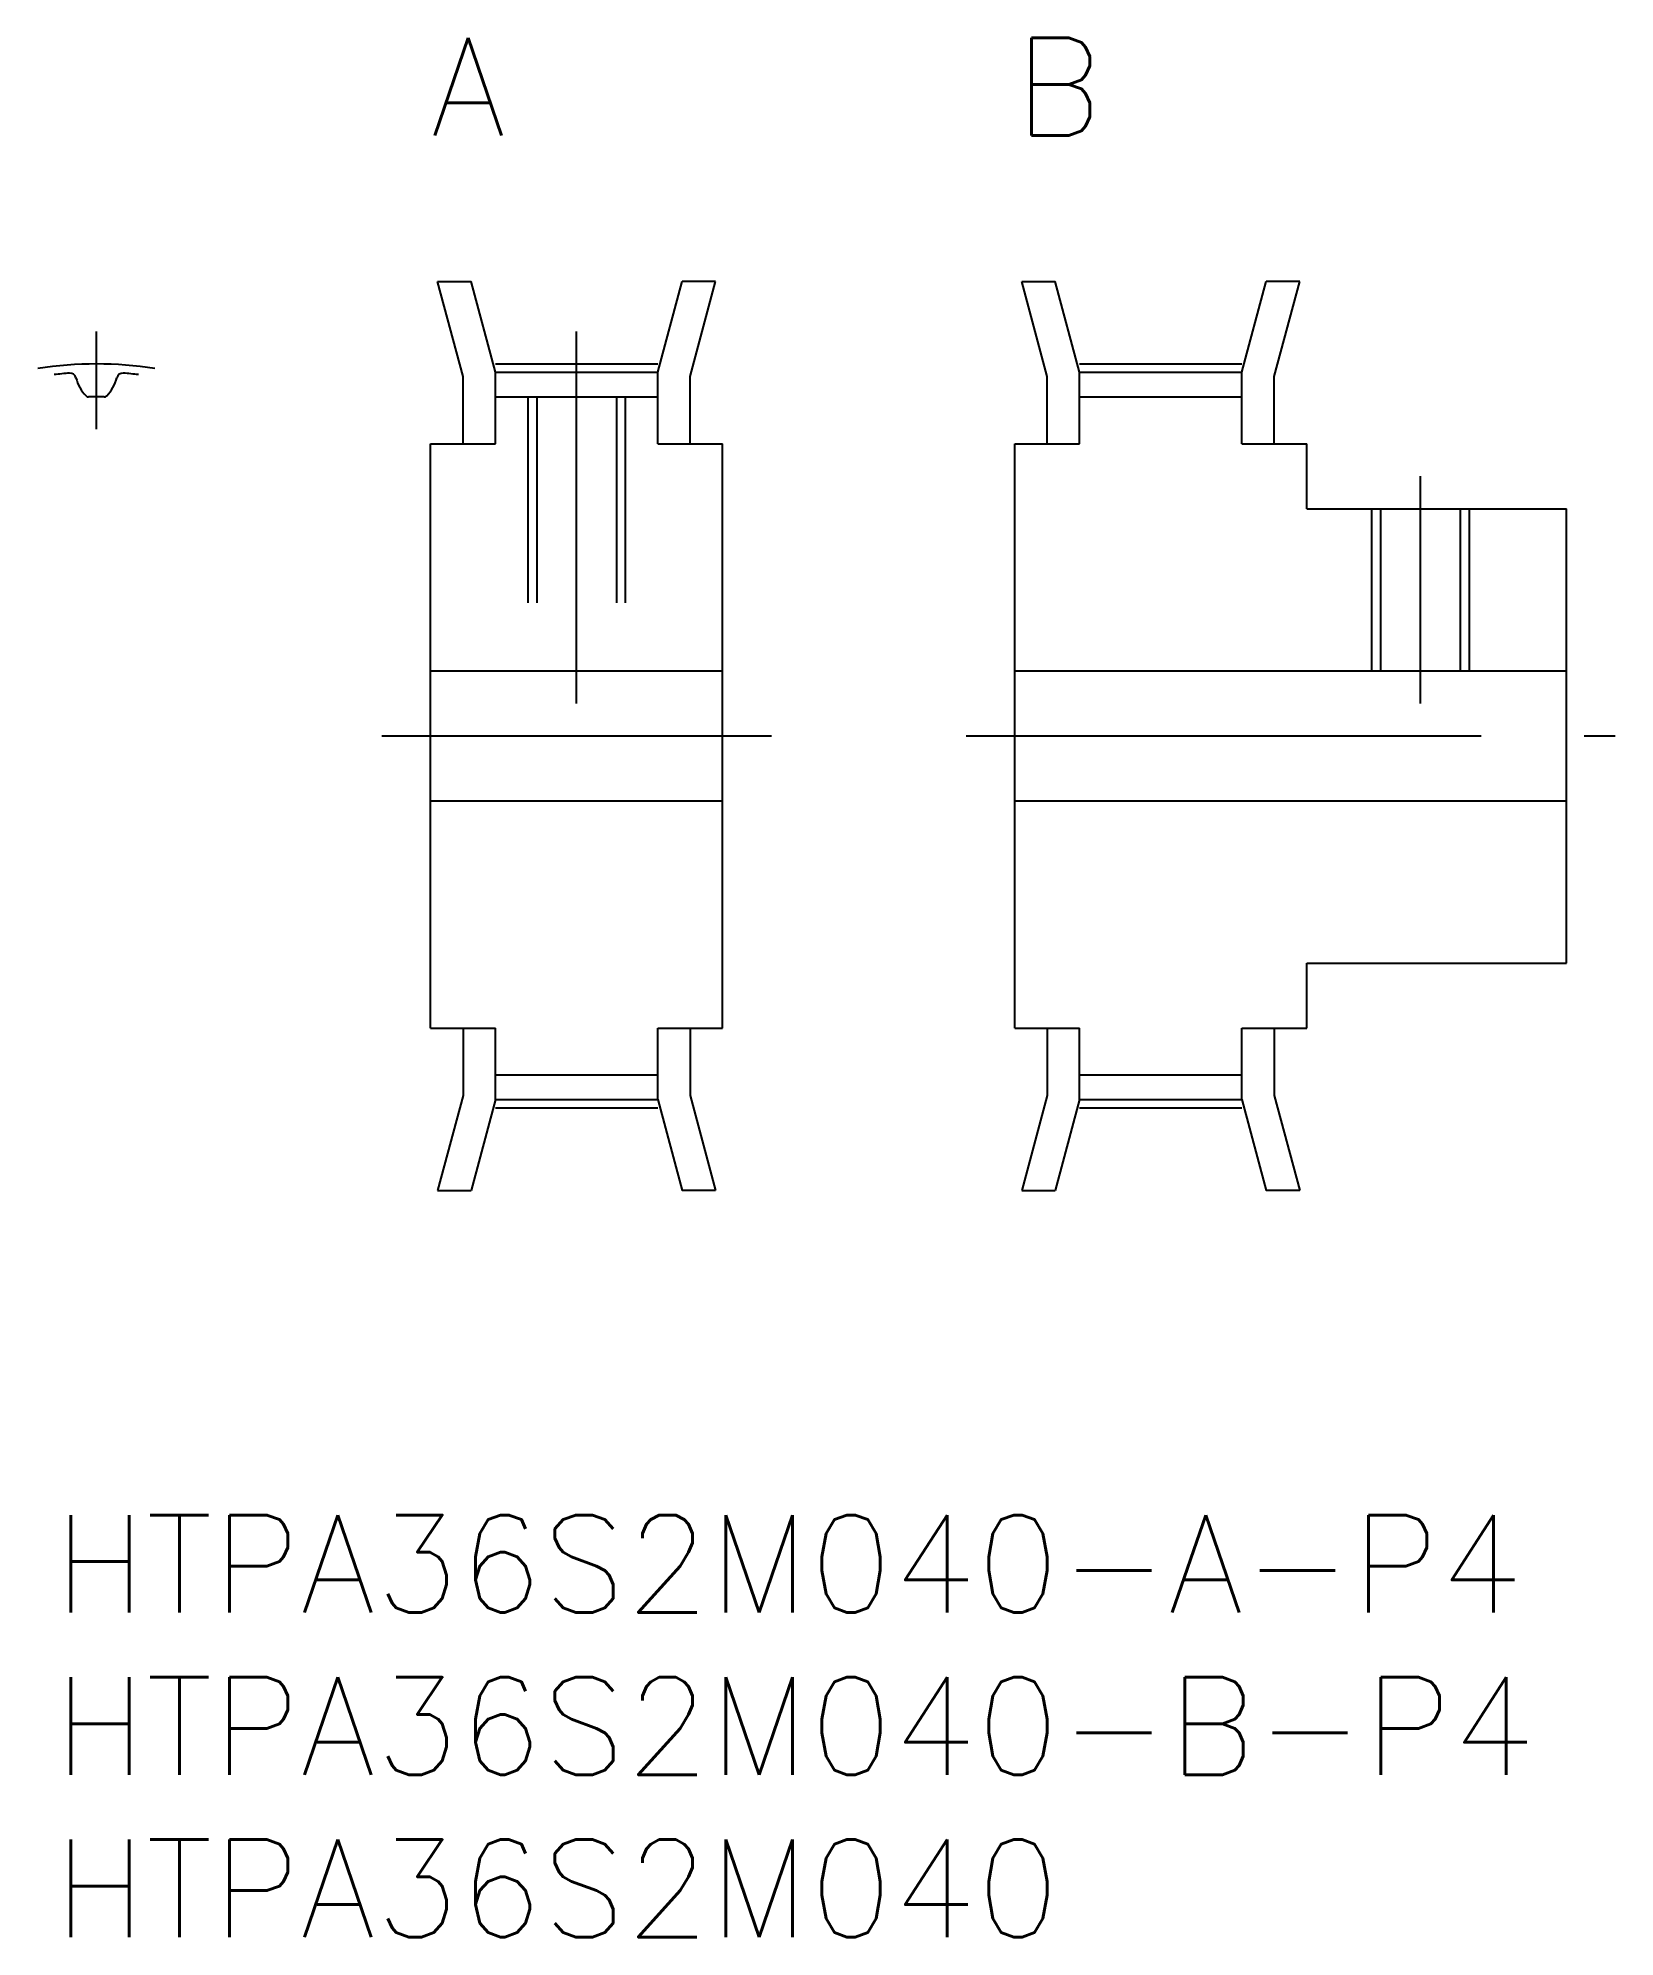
# Model space of a CAD drawing. Extents: x -0.5 to 48.1, y -13 to 45.5.
import ezdxf

# ---------------------------------------------------------------- set-up
doc = ezdxf.new("R2010")
doc.units = 0
doc.header["$LTSCALE"] = 0.5
doc.linetypes.add('CENTER', pattern=[50.8, 31.75, -6.35, 6.35, -6.35])
doc.linetypes.add('DASHED', pattern=[19.05, 12.7, -6.35])
for name, color, linetype in [('MSM_CENTER', 1, 'CENTER'), ('MSM_CONTINUOUS', 7, 'CONTINUOUS'), ('MSM_DASHED', 4, 'DASHED'), ('MSM_PART_NUMBER', 7, 'CONTINUOUS')]:
    doc.layers.add(name, color=color, linetype=linetype)
doc.styles.get("Standard").update_dxf_attribs({"font": 'txt.shx', "height": 1, "bigfont": 'bigfont.shx'})

# ---------------------------------------------------------------- blocks, each defined once
blk = doc.blocks.new('*U11')
at = {"layer": 'MSM_PART_NUMBER'}
blk.add_text('HTPA36S2M040-A-P4', height=3, dxfattribs=at).set_placement((0, -3))
blk = doc.blocks.new('*U12')
at = {"layer": 'MSM_PART_NUMBER'}
blk.add_text('HTPA36S2M040-B-P4', height=3, dxfattribs=at).set_placement((0, -8))
blk = doc.blocks.new('*U13')
at = {"layer": 'MSM_PART_NUMBER'}
blk.add_text('HTPA36S2M040', height=3, dxfattribs=at).set_placement((0, -13))

msp = doc.modelspace()

# ---------------------------------------------------------------- linework, layer by layer
at = {"layer": 'MSM_CENTER'}
for p, q in [((1.3, 33.445), (1.3, 36.459)), ((16.1, 25), (16.1, 36.46)), ((13.6, 35.46), (18.6, 35.46)), ((31.6, 35.46), (36.6, 35.46)), ((42.1, 25), (42.1, 32)), ((10.1, 24), (22.1, 24)), ((28.1, 24), (48.1, 24)), ((13.6, 12.54), (18.6, 12.54)), ((31.6, 12.54), (36.6, 12.54))]:
    msp.add_line(p, q, dxfattribs=at)
msp.add_arc((1.3, 24), 11.459, 80.96245, 99.03755, dxfattribs=at)
at = {"layer": 'MSM_CONTINUOUS'}
for p, q in [((12.6, 35.073), (11.816, 38)), ((11.816, 38), (12.851, 38)), ((13.6, 35.205), (12.851, 38)), ((18.6, 35.205), (19.349, 38)), ((20.384, 38), (19.349, 38)), ((19.6, 35.073), (20.384, 38)), ((30.6, 35.073), (29.816, 38)), ((29.816, 38), (30.851, 38)), ((31.6, 35.205), (30.851, 38)), ((36.6, 35.205), (37.349, 38)), ((38.384, 38), (37.349, 38)), ((37.6, 35.073), (38.384, 38)), ((13.6, 35.205), (18.6, 35.205)), ((13.6, 33), (13.6, 35.205)), ((18.6, 33), (18.6, 35.205)), ((31.6, 35.205), (36.6, 35.205)), ((31.6, 33), (31.6, 35.205)), ((36.6, 33), (36.6, 35.205)), ((12.6, 33), (12.6, 35.073)), ((19.6, 33), (19.6, 35.073)), ((30.6, 33), (30.6, 35.073)), ((37.6, 33), (37.6, 35.073)), ((13.6, 34.445), (18.6, 34.445)), ((31.6, 34.445), (36.6, 34.445)), ((11.6, 15), (11.6, 33)), ((11.6, 33), (13.6, 33)), ((18.6, 33), (20.6, 33)), ((20.6, 15), (20.6, 33)), ((29.6, 15), (29.6, 33)), ((29.6, 33), (31.6, 33)), ((36.6, 33), (38.6, 33)), ((38.6, 31), (38.6, 33)), ((38.6, 31), (46.6, 31)), ((46.6, 17), (46.6, 31)), ((11.6, 26), (20.6, 26)), ((29.6, 26), (46.6, 26)), ((46.6, 24), (46.6, 24)), ((11.6, 22), (20.6, 22)), ((29.6, 22), (46.6, 22)), ((46.6, 20.5), (46.6, 20.5)), ((38.6, 17), (46.6, 17)), ((38.6, 15), (38.6, 17)), ((11.6, 15), (13.6, 15)), ((12.6, 15), (12.6, 12.927)), ((13.6, 12.795), (13.6, 15)), ((18.6, 15), (20.6, 15)), ((18.6, 12.795), (18.6, 15)), ((19.6, 15), (19.6, 12.927)), ((29.6, 15), (31.6, 15)), ((30.6, 15), (30.6, 12.927)), ((31.6, 12.795), (31.6, 15)), ((36.6, 15), (38.6, 15)), ((36.6, 12.795), (36.6, 15)), ((37.6, 15), (37.6, 12.927)), ((13.6, 13.555), (18.6, 13.555)), ((31.6, 13.555), (36.6, 13.555)), ((12.6, 12.927), (11.816, 10)), ((19.6, 12.927), (20.384, 10)), ((30.6, 12.927), (29.816, 10)), ((37.6, 12.927), (38.384, 10)), ((13.6, 12.795), (12.851, 10)), ((13.6, 12.795), (18.6, 12.795)), ((18.6, 12.795), (19.349, 10)), ((31.6, 12.795), (30.851, 10)), ((31.6, 12.795), (36.6, 12.795)), ((36.6, 12.795), (37.349, 10)), ((11.816, 10), (12.851, 10)), ((20.384, 10), (19.349, 10)), ((29.816, 10), (30.851, 10)), ((38.384, 10), (37.349, 10))]:
    msp.add_line(p, q, dxfattribs=at)
for centre, radius, start, end in [((1.3, 24), 11.205, 94.23478, 96.66244), ((0.487, 34.985), 0.19, 14.99851, 94.23478), ((2.113, 34.985), 0.19, 85.76522, 165.00149), ((1.3, 24), 11.205, 83.33756, 85.76522), ((1.95, 35.377), 1.325, 194.99851, 222.96369), ((0.65, 35.377), 1.325, 317.03631, 345.00149), ((1.054, 34.542), 0.1, 222.96369, 271.33913), ((1.3, 24), 10.445, 88.66087, 91.33913), ((1.546, 34.542), 0.1, 268.66087, 317.03631)]:
    msp.add_arc(centre, radius, start, end, dxfattribs=at)
at = {"layer": 'MSM_DASHED'}
for p, q in [((14.6, 34.445), (14.6, 26)), ((14.87, 34.445), (14.87, 26)), ((17.329, 34.445), (17.329, 26)), ((17.6, 34.445), (17.6, 26)), ((40.6, 31), (40.6, 26)), ((40.87, 31), (40.87, 26)), ((43.329, 31), (43.329, 26)), ((43.6, 31), (43.6, 26))]:
    msp.add_line(p, q, dxfattribs=at)

# ---------------------------------------------------------------- block references
at = {"layer": 'MSM_CONTINUOUS'}
for name in ['*U11', '*U12', '*U13']:
    msp.add_blockref(name, (0, 0), dxfattribs=at)

# ---------------------------------------------------------------- texts
at = {"layer": 'MSM_PART_NUMBER'}
for s, p in [('A', (11.6, 42.5)), ('B', (29.6, 42.5))]:
    msp.add_text(s, height=3, dxfattribs=at).set_placement(p)

doc.saveas('drawing.dxf')
